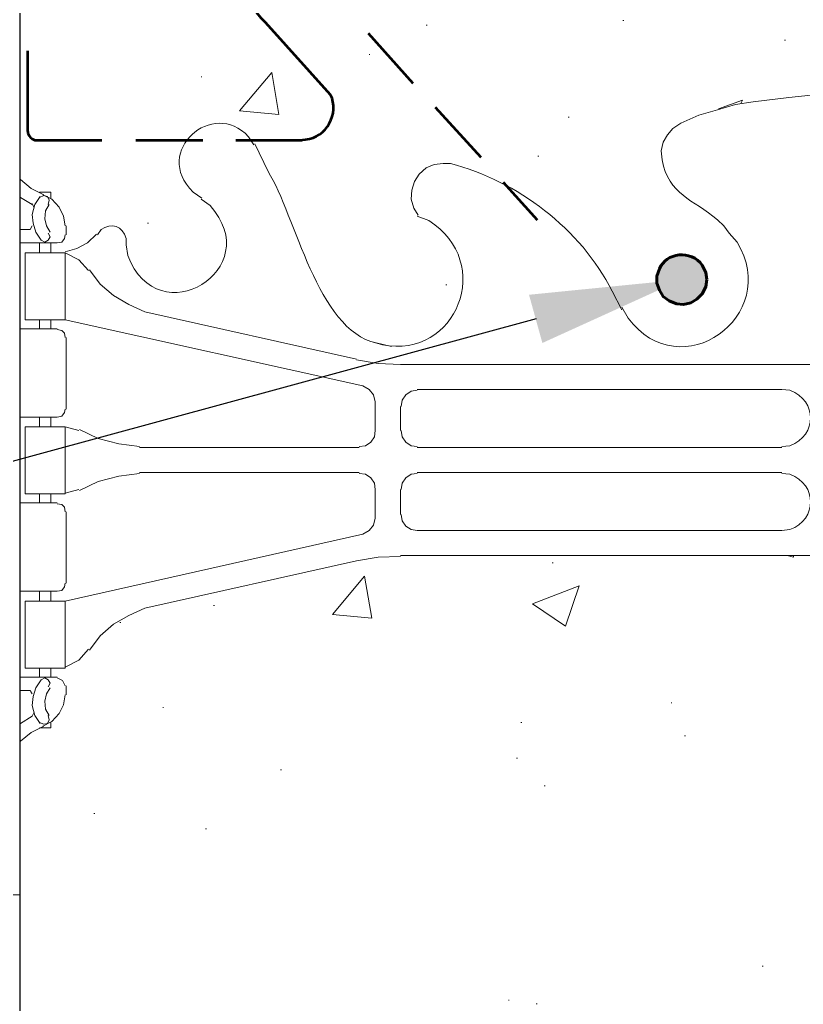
# Model space of a CAD drawing. Header units: millimetres. Extents: x 14 to 201, y 16 to 268.
# Drawn here: x 89.26 to 107.82, y 109.02 to 132.36 of the extents above; entities that cross this region are included whole.
import ezdxf

# ---------------------------------------------------------------- set-up
doc = ezdxf.new("R2010")
doc.units = ezdxf.units.MM
doc.header["$MEASUREMENT"] = 0
doc.layers.get('0').update_dxf_attribs({"linetype": 'CONTINUOUS'})

msp = doc.modelspace()

# ---------------------------------------------------------------- hatches: boundary and pattern name
at = {"true_color": 0x000007}
for points in [[(104.669, 126.725), (105.283, 126.683), (104.584, 126.683)], [(104.775, 126.767), (105.198, 126.725), (104.669, 126.725)], [(104.669, 126.725), (105.198, 126.725), (105.283, 126.683)], [(104.881, 126.788), (105.092, 126.767), (104.775, 126.767)], [(104.775, 126.767), (105.092, 126.767), (105.198, 126.725)], [(104.881, 126.788), (104.987, 126.788), (105.092, 126.767)], [(104.436, 126.513), (105.495, 126.407), (104.373, 126.407)], [(104.5, 126.598), (105.431, 126.513), (104.436, 126.513)], [(104.436, 126.513), (105.431, 126.513), (105.495, 126.407)], [(104.584, 126.683), (105.368, 126.598), (104.5, 126.598)], [(104.5, 126.598), (105.368, 126.598), (105.431, 126.513)], [(104.584, 126.683), (105.283, 126.683), (105.368, 126.598)], [(104.352, 126.301), (105.537, 126.196), (104.33, 126.196)], [(104.373, 126.407), (105.516, 126.301), (104.352, 126.301)], [(104.352, 126.301), (105.516, 126.301), (105.537, 126.196)], [(104.373, 126.407), (105.495, 126.407), (105.516, 126.301)], [(101.325, 125.836), (104.944, 126.196), (101.642, 124.693)], [(104.33, 126.196), (105.516, 126.09), (104.352, 126.09)], [(104.33, 126.196), (105.537, 126.196), (105.516, 126.09)], [(104.352, 126.09), (105.495, 125.984), (104.373, 125.984)], [(104.352, 126.09), (105.516, 126.09), (105.495, 125.984)], [(104.373, 125.984), (105.431, 125.878), (104.436, 125.878)], [(104.373, 125.984), (105.495, 125.984), (105.431, 125.878)], [(104.436, 125.878), (105.368, 125.793), (104.5, 125.793)], [(104.436, 125.878), (105.431, 125.878), (105.368, 125.793)], [(104.5, 125.793), (105.283, 125.73), (104.584, 125.73)], [(104.5, 125.793), (105.368, 125.793), (105.283, 125.73)], [(104.584, 125.73), (105.198, 125.666), (104.669, 125.666)], [(104.584, 125.73), (105.283, 125.73), (105.198, 125.666)], [(104.669, 125.666), (105.092, 125.624), (104.775, 125.624)], [(104.669, 125.666), (105.198, 125.666), (105.092, 125.624)], [(104.775, 125.624), (104.987, 125.603), (104.881, 125.603)], [(104.775, 125.624), (105.092, 125.624), (104.987, 125.603)]]:
    msp.add_hatch(color=0, dxfattribs=at).paths.add_polyline_path(points)

# ---------------------------------------------------------------- linework, layer by layer
at = {"color": 0, "linetype": 'Continuous', "lineweight": 25, "true_color": 0x000007}
msp.add_line((89.26, 134.472), (89.26, 77.766), dxfattribs=at)
at = {"color": 0, "linetype": 'Continuous', "lineweight": 15, "true_color": 0x656565}
for p, q in [((103.547, 132.334), (103.569, 132.334)), ((98.891, 132.228), (98.912, 132.228)), ((107.378, 131.868), (107.4, 131.868)), ((97.536, 131.53), (97.557, 131.53)), ((97.536, 131.53), (97.557, 131.53)), ((93.557, 131.001), (93.578, 131.001)), ((94.467, 130.196), (95.229, 131.106)), ((95.398, 130.112), (95.229, 131.106)), ((94.467, 130.196), (95.398, 130.112)), ((102.256, 130.048), (102.277, 130.048)), ((101.536, 129.117), (101.558, 129.117)), ((92.287, 127.529), (92.308, 127.529)), ((92.287, 127.529), (92.308, 127.529)), ((99.356, 126.069), (99.377, 126.069)), ((99.356, 126.069), (99.377, 126.069)), ((101.875, 119.486), (101.896, 119.486)), ((107.442, 119.655), (107.59, 119.613)), ((107.59, 119.613), (107.59, 119.655)), ((96.668, 118.258), (97.43, 119.168)), ((97.599, 118.174), (97.43, 119.168)), ((101.409, 118.512), (102.51, 118.936)), ((102.193, 117.983), (102.51, 118.936)), ((93.853, 118.47), (93.874, 118.47)), ((101.409, 118.512), (102.193, 117.983)), ((96.668, 118.258), (97.599, 118.174)), ((91.631, 118.068), (91.652, 118.068)), ((92.647, 116.057), (92.668, 116.057)), ((104.69, 116.163), (104.712, 116.163)), ((101.134, 115.697), (101.156, 115.697)), ((105.008, 115.38), (105.029, 115.38)), ((101.028, 114.85), (101.05, 114.85)), ((95.441, 114.575), (95.462, 114.575)), ((101.685, 114.194), (101.706, 114.194)), ((91.017, 113.538), (91.038, 113.538)), ((93.662, 113.178), (93.684, 113.178)), ((88.604, 111.612), (89.26, 111.612)), ((106.849, 109.919), (106.87, 109.919)), ((100.838, 109.114), (100.859, 109.114)), ((101.494, 109.03), (101.515, 109.03))]:
    msp.add_line(p, q, dxfattribs=at)
at = {"color": 0, "linetype": 'Continuous', "lineweight": 53, "true_color": 0x000007}
for p, q in [((96.626, 130.577), (95.081, 132.292)), ((97.515, 132.038), (98.573, 130.852)), ((89.45, 129.709), (89.45, 131.614)), ((99.102, 130.281), (100.182, 129.095)), ((89.45, 129.709), (89.45, 129.667)), ((95.885, 129.498), (96.033, 129.519)), ((89.62, 129.498), (89.662, 129.498)), ((89.662, 129.498), (91.207, 129.498)), ((92.012, 129.498), (93.599, 129.498)), ((94.382, 129.498), (95.949, 129.498)), ((100.711, 128.503), (101.515, 127.614))]:
    msp.add_line(p, q, dxfattribs=at)
at = {"color": 0, "linetype": 'Continuous', "lineweight": 15, "true_color": 0x000007}
for p, q in [((94.806, 129.392), (94.679, 129.582)), ((94.827, 129.413), (95.144, 128.757)), ((99.293, 128.947), (99.462, 128.947)), ((89.281, 128.143), (89.556, 127.974)), ((93.366, 128.27), (93.578, 128.122)), ((89.598, 127.91), (89.556, 127.995)), ((93.768, 127.952), (93.557, 128.101)), ((98.954, 127.593), (98.679, 127.698)), ((89.514, 127.402), (89.556, 127.466)), ((90.361, 127.466), (90.361, 127.254)), ((89.26, 127.381), (89.514, 127.381)), ((91.186, 127.381), (91.101, 127.254)), ((106.257, 127.085), (106.066, 127.296)), ((89.26, 127.063), (90.149, 127.063)), ((89.725, 127.063), (89.725, 126.831)), ((90.001, 127.063), (90.001, 126.831)), ((91.779, 127.021), (91.779, 127.169)), ((91.779, 127.021), (91.821, 126.767)), ((103.293, 125.92), (103.526, 125.476)), ((97.24, 124.312), (92.223, 125.434)), ((103.526, 125.539), (103.674, 125.285)), ((89.725, 125.243), (89.725, 125.031)), ((90.001, 125.243), (90.001, 125.031)), ((97.388, 123.677), (90.339, 125.243)), ((89.26, 125.031), (90.149, 125.031)), ((90.361, 124.82), (90.361, 123.127)), ((97.557, 124.735), (97.853, 124.65)), ((97.705, 124.693), (98.065, 124.608)), ((98.277, 124.185), (105.135, 124.185)), ((108.31, 124.185), (98.277, 124.185)), ((98.679, 123.592), (107.315, 123.592)), ((107.506, 123.571), (107.315, 123.592)), ((97.684, 122.618), (97.684, 123.296)), ((89.26, 122.936), (90.149, 122.936)), ((89.725, 122.936), (89.725, 122.703)), ((90.001, 122.936), (90.001, 122.703)), ((90.657, 122.618), (90.339, 122.703)), ((97.303, 122.216), (92.096, 122.216)), ((98.679, 122.216), (107.315, 122.216)), ((107.315, 122.237), (107.506, 122.259)), ((97.303, 121.624), (92.096, 121.624)), ((98.679, 121.624), (107.315, 121.624)), ((107.506, 121.581), (107.315, 121.602)), ((89.725, 120.904), (89.725, 121.116)), ((90.001, 120.904), (90.001, 121.116)), ((90.339, 121.137), (90.657, 121.221)), ((97.684, 121.221), (97.684, 120.544)), ((98.277, 121.221), (98.277, 120.629)), ((98.277, 121.2), (98.277, 120.65)), ((89.26, 120.904), (90.149, 120.904)), ((90.361, 118.999), (90.361, 120.692)), ((98.679, 120.248), (107.315, 120.248)), ((107.315, 120.248), (107.506, 120.269)), ((97.388, 120.163), (90.339, 118.576)), ((97.24, 119.528), (92.223, 118.406)), ((98.277, 119.655), (105.135, 119.655)), ((108.31, 119.655), (98.277, 119.655)), ((89.26, 118.808), (90.149, 118.808)), ((89.725, 118.576), (89.725, 118.808)), ((90.001, 118.576), (90.001, 118.808)), ((89.725, 116.776), (89.725, 116.988)), ((90.001, 116.776), (90.001, 116.988)), ((89.26, 116.776), (90.149, 116.776)), ((89.26, 116.459), (89.514, 116.459)), ((90.361, 116.353), (90.361, 116.565)), ((89.556, 116.374), (89.514, 116.438)), ((89.556, 115.845), (89.281, 115.676)), ((89.556, 115.845), (89.598, 115.93))]:
    msp.add_line(p, q, dxfattribs=at)
at = {"color": 0, "linetype": 'Continuous', "lineweight": 53, "true_color": 0x000007}
msp.add_lwpolyline([(94.784, 133.138), (94.763, 132.99), (94.784, 132.821), (94.806, 132.673), (94.869, 132.524), (94.975, 132.397), (95.081, 132.292)], dxfattribs=at)
at = {"color": 0, "linetype": 'Continuous', "lineweight": 15, "true_color": 0x000007}
for points in [[(104.479, 129.032), (104.457, 129.244), (104.5, 129.455), (104.606, 129.625), (104.733, 129.773), (104.923, 129.9), (105.346, 130.09), (105.791, 130.217), (106.214, 130.344), (106.638, 130.408), (107.484, 130.514), (108.31, 130.598)], [(99.293, 128.947), (99.081, 128.926), (98.891, 128.841), (98.721, 128.693), (98.615, 128.524), (98.552, 128.312), (98.531, 128.101), (98.594, 127.889), (98.7, 127.72)], [(89.281, 128.566), (89.535, 128.355), (89.831, 128.207)], [(89.747, 128.164), (89.62, 127.974), (89.556, 127.741), (89.577, 127.529), (89.641, 127.317), (89.768, 127.127)], [(89.725, 128.27), (90.001, 128.27), (90.001, 128.122)], [(89.937, 127.974), (89.958, 128.079), (89.916, 128.164), (89.831, 128.185), (89.725, 128.143)], [(90.339, 127.466), (90.297, 127.698), (90.191, 127.91), (90.022, 128.101), (89.81, 128.207)], [(89.958, 127.974), (89.874, 127.825), (89.852, 127.635), (89.895, 127.466), (89.979, 127.317)], [(106.066, 127.296), (105.939, 127.466), (105.791, 127.614)], [(89.768, 127.127), (89.852, 127.085), (89.937, 127.127), (89.979, 127.212), (89.937, 127.296)], [(90.149, 127.063), (90.255, 127.085), (90.318, 127.169), (90.339, 127.254)], [(90.339, 126.852), (90.615, 126.936), (90.869, 127.063), (91.08, 127.275)], [(90.89, 126.407), (90.657, 126.661), (90.339, 126.831)], [(90.911, 126.428), (91.165, 126.09), (91.482, 125.815), (91.842, 125.603), (92.223, 125.434)], [(90.339, 124.82), (90.318, 124.926), (90.255, 124.989), (90.149, 125.01)], [(97.24, 124.291), (97.748, 124.206), (98.277, 124.185)], [(97.684, 123.296), (97.642, 123.465), (97.536, 123.592), (97.388, 123.677)], [(98.679, 123.571), (98.531, 123.55), (98.404, 123.465), (98.319, 123.338), (98.298, 123.19)], [(90.149, 122.936), (90.255, 122.957), (90.318, 123.042), (90.339, 123.127)], [(98.277, 122.64), (98.277, 123.19), (98.277, 122.618)], [(90.339, 121.92), (90.339, 122.703), (89.387, 122.703), (89.387, 121.92)], [(90.678, 122.64), (91.122, 122.428), (91.609, 122.301), (92.096, 122.237)], [(97.303, 122.237), (97.451, 122.259), (97.578, 122.343), (97.663, 122.47), (97.684, 122.618)], [(98.298, 122.618), (98.319, 122.47), (98.404, 122.343), (98.531, 122.259), (98.679, 122.237)], [(90.339, 121.92), (90.339, 121.116), (89.387, 121.116), (89.387, 121.92)], [(92.096, 121.602), (91.609, 121.539), (91.122, 121.412), (90.678, 121.2)], [(97.684, 121.221), (97.663, 121.37), (97.578, 121.497), (97.451, 121.581), (97.303, 121.602)], [(98.679, 121.602), (98.531, 121.581), (98.404, 121.497), (98.319, 121.37), (98.298, 121.221)], [(90.339, 120.692), (90.318, 120.798), (90.255, 120.862), (90.149, 120.883)], [(97.388, 120.163), (97.536, 120.248), (97.642, 120.375), (97.684, 120.544)], [(98.298, 120.629), (98.319, 120.481), (98.404, 120.354), (98.531, 120.269), (98.679, 120.248)], [(98.277, 119.634), (97.748, 119.613), (97.24, 119.528)], [(90.149, 118.808), (90.255, 118.83), (90.318, 118.914), (90.339, 118.999)], [(92.223, 118.406), (91.842, 118.237), (91.482, 118.025), (91.165, 117.75), (90.911, 117.412)], [(90.339, 117.009), (90.657, 117.179), (90.89, 117.433)], [(89.768, 116.713), (89.641, 116.522), (89.577, 116.311), (89.556, 116.099), (89.62, 115.866), (89.747, 115.676)], [(89.937, 116.544), (89.979, 116.628), (89.937, 116.713), (89.852, 116.755), (89.768, 116.713)], [(90.339, 116.565), (90.276, 116.692), (90.149, 116.755)], [(89.979, 116.522), (89.895, 116.374), (89.852, 116.205), (89.874, 116.014), (89.958, 115.866)], [(89.81, 115.612), (90.022, 115.718), (90.191, 115.909), (90.297, 116.12), (90.339, 116.353)], [(89.725, 115.697), (89.831, 115.655), (89.916, 115.676), (89.958, 115.76), (89.937, 115.866)], [(89.831, 115.612), (89.535, 115.464), (89.281, 115.253)], [(89.725, 115.57), (90.001, 115.57), (90.001, 115.697)]]:
    msp.add_lwpolyline(points, dxfattribs=at)
at = {"color": 0, "linetype": 'Continuous', "lineweight": 15, "true_color": 0x656565}
msp.add_lwpolyline([(105.812, 130.239), (106.384, 130.45), (106.341, 130.366)], dxfattribs=at)
at = {"color": 0, "linetype": 'Continuous', "lineweight": 15, "true_color": 0x000007}
for points in [[(89.387, 125.243), (90.339, 125.243), (90.339, 126.831), (89.387, 126.831)], [(89.387, 118.576), (90.339, 118.576), (90.339, 116.988), (89.387, 116.988)]]:
    msp.add_lwpolyline(points, close=True, dxfattribs=at)
at = {"color": 0, "linetype": 'Continuous', "lineweight": 60, "true_color": 0x000007}
for points in [[(105.537, 126.196), (105.516, 126.365), (105.431, 126.534)], [(104.415, 126.45), (104.352, 126.28), (104.352, 126.111), (104.415, 125.942), (104.5, 125.793), (104.648, 125.688), (104.817, 125.624), (104.987, 125.603), (105.156, 125.645), (105.304, 125.73), (105.431, 125.857), (105.516, 126.026), (105.537, 126.196)]]:
    msp.add_lwpolyline(points, dxfattribs=at)
at = {"color": 0, "linetype": 'Continuous', "lineweight": 25, "true_color": 0x000007}
msp.add_lwpolyline([(101.494, 125.264), (35.264, 107.23), (30.988, 107.23)], dxfattribs=at)
at = {"color": 0, "linetype": 'Continuous', "lineweight": 15, "true_color": 0x000007}
for points in [[(94.679, 129.582), (93.847, 130.502), (92.383, 129.238), (93.366, 128.27)], [(99.462, 128.947), (101.056, 128.531), (102.548, 127.404), (103.293, 125.92)], [(105.791, 127.614), (105.216, 128.099), (104.628, 128.206), (104.479, 129.032)], [(95.144, 128.757), (95.793, 127.712), (96.308, 125.007), (97.705, 124.693)], [(91.821, 126.767), (92.533, 124.861), (95.131, 126.442), (93.768, 127.952)], [(91.779, 127.169), (91.701, 127.475), (91.436, 127.544), (91.186, 127.381)], [(97.853, 124.65), (99.607, 124.303), (100.522, 126.597), (98.954, 127.593)], [(103.674, 125.285), (104.91, 123.615), (107.317, 125.325), (106.257, 127.085)], [(107.506, 122.259), (108.16, 122.507), (108.16, 123.323), (107.506, 123.571)], [(107.506, 120.269), (108.16, 120.517), (108.16, 121.333), (107.506, 121.581)]]:
    msp.add_open_spline(points, degree=3, dxfattribs=at)
at = {"color": 0, "linetype": 'Continuous', "lineweight": 53, "true_color": 0x000007}
for points in [[(96.033, 129.519), (96.529, 129.556), (96.837, 130.135), (96.626, 130.577)], [(89.45, 129.667), (89.5, 129.558), (89.511, 129.547), (89.62, 129.498)]]:
    msp.add_open_spline(points, degree=3, dxfattribs=at)
at = {"color": 0, "linetype": 'Continuous', "lineweight": 60, "true_color": 0x000007}
msp.add_open_spline([(105.431, 126.534), (105.161, 126.919), (104.568, 126.833), (104.415, 126.45)], degree=3, dxfattribs=at)

doc.saveas('drawing.dxf')
